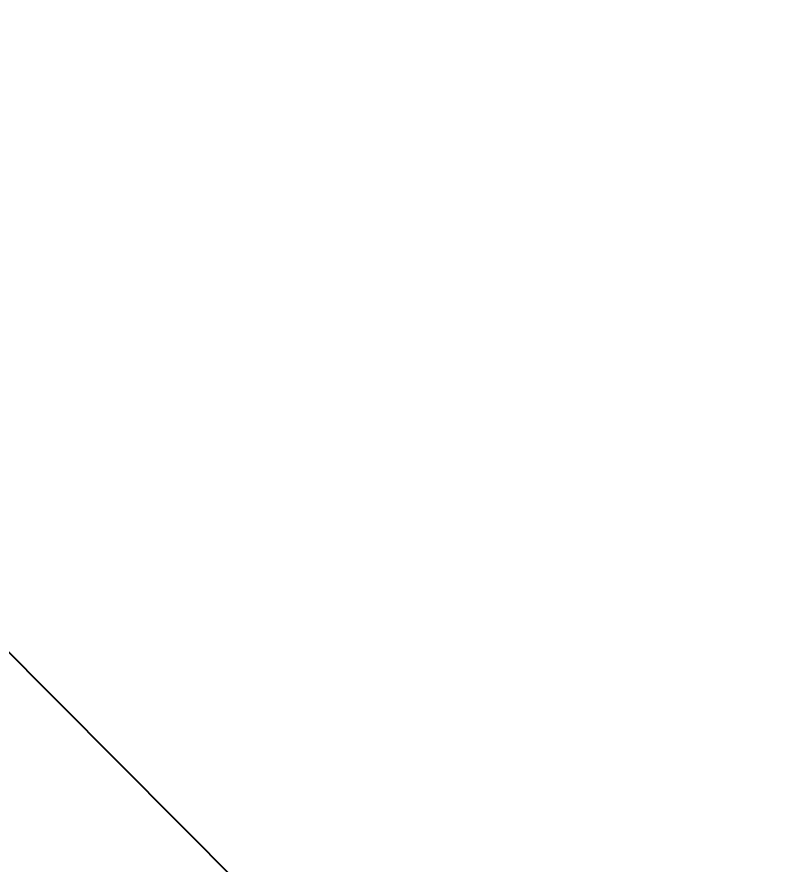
# Model space of a CAD drawing. Header units: inches. Extents: x -162 to 906, y 35 to 488.
# Drawn here: x 434.936 to 435.469, y 102.822 to 103.419 of the extents above; entities that cross this region are included whole.
import ezdxf

# ---------------------------------------------------------------- set-up
doc = ezdxf.new("R2010")
doc.units = ezdxf.units.IN
doc.header["$LTSCALE"] = 0.02
doc.header["$MEASUREMENT"] = 0
for name, color, linetype, true_color in [('green bed', 7, 'Continuous', 0x145200), ('pavements', 7, 'Continuous', 0x8a8a8a), ('text', 7, 'Continuous', 0xd1d1d1), ('walking pavers', 7, 'Continuous', 0xf7f7f7), ('walls', 7, 'Continuous', 0x614d9d)]:
    doc.layers.add(name, color=color, linetype=linetype, true_color=true_color)
doc.styles.get("Standard").update_dxf_attribs({"font": 'arial.ttf'})

msp = doc.modelspace()

# ---------------------------------------------------------------- hatches: boundary and pattern name
at = {"layer": 'green bed'}
h = msp.add_hatch(dxfattribs=at)
h.set_pattern_fill('GRASS', color=98, scale=2)
edge = h.paths.add_edge_path()
edge.add_arc((544.36154, -96.65123), 162.99425, 95.5894719, 114.2394413)
edge.add_line((477.44412, 51.97307), (477.44412, 51.14071))
edge.add_line((477.44412, 51.14071), (468.49075, 51.14071))
edge.add_line((468.49075, 51.14071), (468.49075, 46.64071))
edge.add_line((468.49075, 46.64071), (568.07265, 46.64071))
edge.add_line((568.07265, 46.64071), (568.07265, 246.42071))
edge.add_line((568.07265, 246.42071), (368.29265, 246.42071))
edge.add_line((368.29265, 246.42071), (368.29265, 230.22071))
edge.add_line((368.29265, 230.22071), (372.79265, 230.22071))
edge.add_line((372.79265, 230.22071), (372.79265, 237.8129))
edge.add_line((372.79265, 237.8129), (559.73179, 237.8129))
edge.add_line((559.73179, 237.8129), (559.73179, 81.85082))
edge.add_line((559.73179, 81.85082), (551.53263, 81.85082))
edge.add_arc((525.60788, 94.09322), 28.67, 275.761304, 334.722007, ccw=False)
at = {"layer": 'pavements', "true_color": 0x000000}
h = msp.add_hatch(dxfattribs=at)
h.set_pattern_fill('AR-HBONE', color=18, scale=0.07)
h.paths.add_polyline_path([(435.70669, 101.83746), (434.15403, 103.39619), (434.2232, 103.46488), (434.16447, 103.52401), (433.53029, 104.16261), (433.01746, 104.67901, -0.054908), (432.02065, 97.79617, -0.244151), (432.51765, 97.2957), (436.81984, 92.47471, -0.080987), (437.06582, 92.46232, -0.159497), (440.99515, 96.52836), (439.94106, 97.58656)])
at = {"layer": 'walking pavers'}
h = msp.add_hatch(dxfattribs=at)
h.set_pattern_fill('ANSI37', color=35, scale=4)
edge = h.paths.add_edge_path(flags=16)
edge.add_line((424.59067, 121.05075), (437.65869, 134.56258))
edge.add_arc((439.47038, 131.97668), 3.1574, -32.92393, 125.01519, ccw=False)
edge.add_line((442.12068, 130.26055), (429.03927, 116.73487))
edge.add_arc((427.23562, 119.3264), 3.1574, 146.89803, 304.83714, ccw=False)
edge = h.paths.add_edge_path(flags=16)
edge.add_arc((454.16866, 90.40885), 27.96134, 164.176563, 189.182)
edge.add_arc((426.44142, 85.86822), 0.14709, -84.72109, 32.40009, ccw=False)
edge.add_line((426.45496, 85.72176), (397.20819, 95.1344))
edge.add_arc((398.83005, 97.74414), 3.07265, 188.68673, 238.14042, ccw=False)
edge.add_line((395.79265, 97.28007), (395.79265, 107.8641))
edge.add_line((395.79265, 107.8641), (405.50744, 117.63621))
edge.add_line((405.50744, 117.63621), (427.26688, 98.03318))
edge = h.paths.add_edge_path()
edge.add_arc((401.27551, 105.76246), 31.66044, 351.843792, 358.215512)
edge.add_line((432.92059, 104.77655), (432.73252, 104.96593))
edge.add_line((432.73252, 104.96593), (432.31799, 105.38335))
edge.add_line((432.31799, 105.38335), (431.58076, 106.12571))
edge.add_line((431.58076, 106.12571), (454.92582, 129.42024))
edge.add_line((454.92582, 129.42024), (459.30044, 125.02852))
edge.add_line((459.30044, 125.02852), (462.77606, 128.49061))
edge.add_arc((463.83465, 127.42788), 1.5, 90, 134.88829, ccw=False)
edge.add_line((463.83465, 128.92788), (466.18897, 128.92788))
edge.add_arc((457.50597, 128.60268), 8.68909, 2.144905, 35.899074)
edge.add_arc((468.35552, 163.00057), 29.54973, 232.45266, 262.590087, ccw=False)
edge.add_arc((450.74484, 140.35742), 0.88019, 72.02284, 243.15926, ccw=False)
edge.add_arc((468.39473, 157.94169), 24.13435, 213.337777, 223.940387, ccw=False)
edge.add_arc((447.62548, 145.42552), 0.96244, 208.53986, 309.04943, ccw=False)
edge.add_arc((447.37248, 145.24429), 0.65472, 205.18334, 207.5641)
edge.add_arc((473.39473, 158.14697), 29.7, 190.652115, 206.399957, ccw=False)
edge.add_arc((435.26518, 142.89316), 13.23939, 47.517932, 93.560925)
edge.add_line((434.44288, 156.10699), (434.44288, 152.93162))
edge.add_arc((432.94288, 152.93162), 1.5, -44.88829, 0, ccw=False)
edge.add_line((434.00561, 151.87303), (430.54352, 148.39741))
edge.add_line((430.54352, 148.39741), (434.93524, 144.02279))
edge.add_line((434.93524, 144.02279), (414.30746, 123.31442))
edge.add_line((414.30746, 123.31442), (414.28315, 123.33856))
edge.add_line((414.28315, 123.33856), (411.64071, 120.67773))
edge.add_line((411.64071, 120.67773), (410.34513, 121.96435))
edge.add_arc((407.90342, 104.11284), 18.01772, 82.211476, 103.535695)
edge.add_arc((402.92108, 121.63011), 0.76528, -56.29888, 0, ccw=False)
edge.add_line((403.3457, 120.99344), (391.89265, 109.47282))
edge.add_line((391.89265, 109.47282), (391.89265, 97.03001))
edge.add_arc((398.83472, 97.74895), 6.9792, 185.912649, 243.856798)
edge.add_line((395.75957, 91.48375), (432.07349, 79.94279))
edge.add_arc((431.6523, 80.33713), 0.57698, 316.88531, 382.83948)
edge.add_arc((454.6427, 90.4348), 24.53327, 163.311248, 203.732189, ccw=False)
edge.add_arc((431.81121, 97.04167), 0.79936, 81.68626, 146.73947, ccw=False)
edge.add_arc((401.27551, 105.76246), 31.66044, 345.494973, 351.843792)

# ---------------------------------------------------------------- linework, layer by layer
at = {"layer": 'walls'}
msp.add_line((435.88382, 102.01389), (434.50785, 103.39523), dxfattribs=at)

# ---------------------------------------------------------------- texts
at = {"layer": 'text', "insert": (435.43382, 104.17747), "char_height": 0.15, "attachment_point": 9, "rotation": 135.00002}
msp.add_mtext_dynamic_manual_height_columns('{\\H0.66667x;  Garbage chute  \\P1.5x1.5}', width=1.4515622, gutter_width=1.5, heights=[0], dxfattribs=at)

doc.saveas('drawing.dxf')
